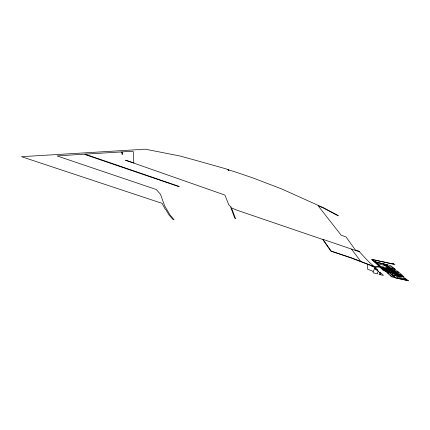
<?xml version="1.0" encoding="UTF-8"?>
<svg xmlns="http://www.w3.org/2000/svg" width="430" height="430" viewBox="0 0 430 430"><rect width="100%" height="100%" fill="white"/><g stroke="black" fill="none" stroke-linecap="round" stroke-linejoin="round"><path stroke-width="0.64" d="M378.357 271.615L378.701 271.518L376.734 269.599L374.82 268.471L374.25 268.712L374.154 269.836L373.046 271.502L373.219 272.867L377.631 273.846L377.416 273.039L378.357 271.615L375.164 268.664M380.125 274.695L380.534 273.319L379.496 272.298L379.147 274.496L383.399 275.404L379.835 272.088L379.496 272.298M388.44 267.981L383.92 263.95L390.569 265.627L395.45 269.443L395.353 269.712L378.733 265.917L371.8 259.333L393.412 263.982L392.386 263.181L394.987 264.59L372.219 259.591L379.792 266.159M380.776 267.358L384.495 270.416L383.135 270.174L380.098 267.224L385.522 268.406L388.693 271.443L393.654 272.765L391.37 270.744L386.677 269.508L388.693 271.443L384.162 270.142M386.935 269.599L385.635 268.433L390.134 269.443L391.348 270.443L398.814 272.298L402.286 275.195L399.83 274.48M397.218 275.791L401.206 276.791L387.984 273.512M394.874 268.997L390.005 267.981L390.65 268.53L385.812 264.428M399.524 276.356L403.082 279.328L407.839 280.365C401.787 275.227 393.88 273.383 386.194 271.884L391.703 276.888L407.839 280.365L408.5 280.806L395.605 278.033L391.913 274.942L395.406 275.635L394.912 275.238L398.852 278.404M387.247 270.508L387.704 270.599L384.861 268.556M384.85 270.099L385.989 270.325M382.367 268.062L383.501 268.288M382.093 268.272L383.995 268.691M383.356 268.874L384.49 269.099M386.049 269.529L386.505 269.621M383.856 269.282L384.99 269.508M383.657 269.556L385.49 269.916M383.361 264.02L374.557 261.623L387.532 264.88M390.456 275.754L394.031 276.522L395.347 277.656M390.134 269.443L397.352 271.088L398.814 272.298M388.29 267.847L390.44 268.352M405.356 278.898L402.953 278.328L404.539 279.645M386.022 265.762L392.982 267.514M389.37 272.298L385.398 271.341L384.57 270.674L390.757 272.636L389.064 271.991M399.078 275.254L401.131 276.157L400.819 275.904M390.058 272.222L398.701 274.517L403.963 276.442L402.614 276.114L402.974 276.495L385.479 270.626M387.532 270.336L392.273 271.54M391.348 270.443L392.891 271.755L395.858 272.512L397.148 273.749L399.884 274.523L397.992 272.905L395.627 272.222L394.428 271.147L395.847 272.287M376.368 262.311L377.739 263.617L385.624 265.713L383.259 263.622L388.333 268.11L382.791 263.525M385.635 268.433L389.462 269.459L389.182 269.228M384.748 270.814L388.946 271.948M371.697 266.192L375.132 267.32L375.498 268.191L374.82 268.471L377.943 270.233L375.256 267.616M351.477 249.083L359.528 251.829C364.522 257.231 369.504 263.181 375.508 267.396L377.158 267.008L380.002 267.127L379.539 266.691L376.976 266.45L374.439 266.632L351.353 257.806L331.111 251.055L322.941 239.327L351.477 249.083L360.974 261.687M374.723 267.094L351.09 257.93L330.939 251.201L322.699 239.451L236.994 210.211L231.431 207.84L235.538 218.537L234.818 218.177L233.21 214.011L230.711 207.26L231.195 207.088L228.792 204.879L225.121 195.51L224.395 194.892L125.442 160.175L133.832 162.975L133.354 151.763L132.596 151.242L121.217 151.914L122.416 152.478L122.399 154.504L121.975 154.354L121.98 152.483L120.868 151.983L84.903 154.128L179.208 186.443L178.176 186.41L83.963 154.182L57.039 155.923L156.283 189.517L160.465 194.258L164.599 205.728L170 214.919L174.107 219.746L172.838 219.343L168.856 214.71L165.62 209.297L165.163 209.152L162.083 203.347L21.5 156.687L138.283 149.624L139.255 149.887L140.992 149.371L145.367 149.194L179.729 155.945L195.768 160.336L226.416 168.974L228.937 170.318L227.954 169.764L233.436 171.312L253.076 177.988L281.929 189.044L323.983 207.991L338.136 215.521L338.286 215.86L323.645 208.174L318.001 205.658L341.13 235.145L346.016 236.951L355.373 249.959L359.002 251.201L359.528 251.829M373.143 271.351L367.612 269.212L367.419 264.584M397.481 274.19L398.476 274.888M380.743 267.852L383.377 270.217M383.807 268.207L386.699 270.577M397.54 276.06L400.884 278.844M393.966 272.029L396.804 274.421M392.891 271.755L394.294 272.937L398.218 274.372M391.23 269.696L392.321 270.626M379.491 266.089L371.8 259.333M394.031 276.522L389.596 272.545M389.806 269.373L393.654 272.765M393.504 270.207L394.632 271.206M391.284 268.229L392.112 268.97M394.251 273.819L396.089 275.463M400.007 275.877L400.9 276.7M392.267 269.922L393.208 270.787M377.739 263.617L380.598 266.342M393.547 273.141L393.934 273.544M387.14 265.546L387.656 266.159M395.627 272.222L395.858 272.512M387.634 270.76L384.334 270.11L381.442 267.739L384.737 268.39L387.634 270.76M386.489 270.733L385.35 270.513L381.872 267.653L383.006 267.879L386.489 270.733"/></g></svg>
